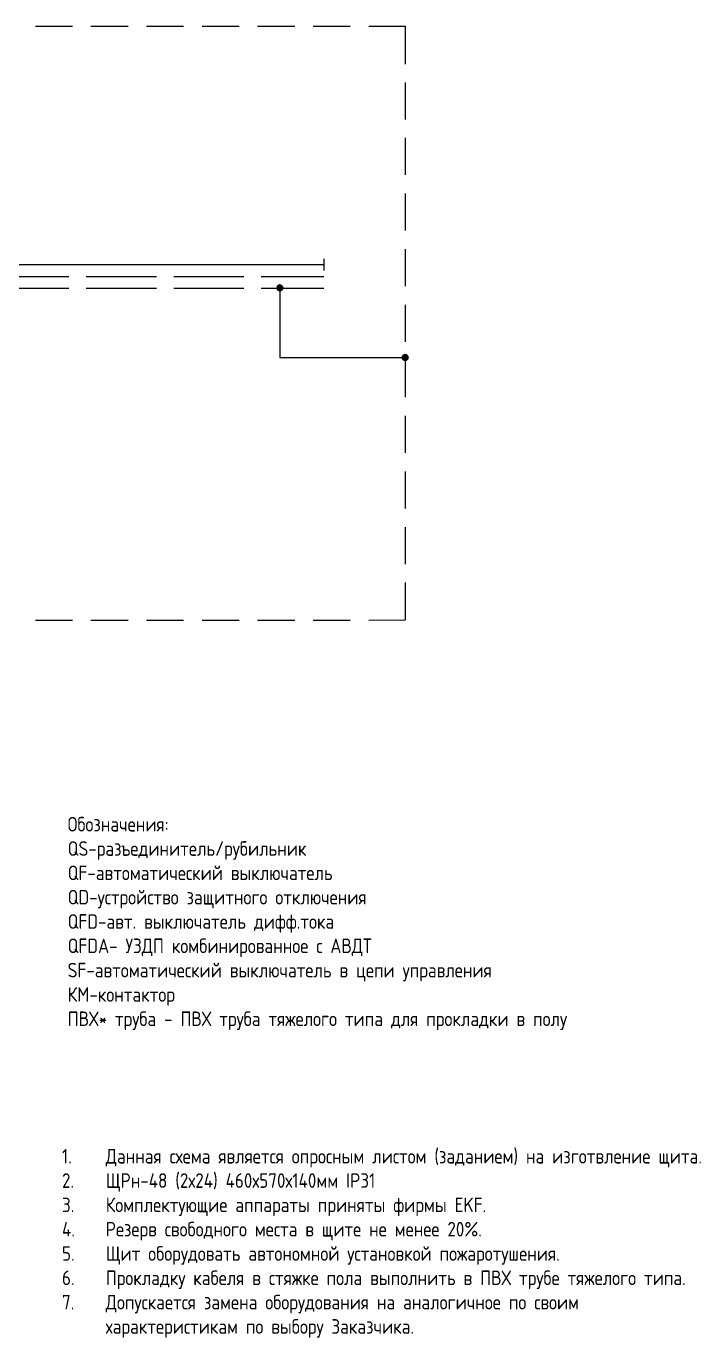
# Model space of a CAD drawing. Header units: millimetres. Extents: x -32 to 417638015, y -35 to 175284279.
# Drawn here: x 623242 to 634810, y 34881 to 57354 of the extents above; entities that cross this region are included whole.
import ezdxf

# ---------------------------------------------------------------- set-up
doc = ezdxf.new("R2010")
doc.units = ezdxf.units.MM
for name, color, linetype in [('PDF _0', 7, 'Continuous'), ('PDF _4_Однолинейная схема', 7, 'Continuous'), ('PDF _A-ANNO-NOTE', 7, 'Continuous')]:
    doc.layers.add(name, color=color, linetype=linetype)
doc.styles.add('ISOCPEUR', font='isocpeur.ttf', dxfattribs={"width": 0.85, "height": 275})

msp = doc.modelspace()

# ---------------------------------------------------------------- linework, layer by layer
at = {"layer": 'PDF _0', "lineweight": 25}
for points in [[(623401, 57354), (624036, 57354)], [(624353, 57354), (624988, 57354)], [(625306, 57354), (625941, 57354)], [(626258, 57354), (626893, 57354)], [(627211, 57354), (627846, 57354)], [(628163, 57354), (628798, 57354)], [(629116, 57354), (629742, 57354), (629742, 56707)], [(629742, 56389), (629742, 55759)], [(629742, 55441), (629742, 54806)], [(629742, 54489), (629742, 53854)], [(629742, 53536), (629742, 52901)], [(627592, 52888), (627592, 51678), (629738, 51678)], [(629742, 52583), (629742, 51949)], [(629742, 51631), (629742, 50996)], [(629742, 50678), (629742, 50043)], [(629742, 49726), (629742, 49091)], [(629738, 48773), (629738, 48138)], [(629738, 47821), (629738, 47178), (629116, 47173)], [(624036, 47173), (623401, 47173)], [(624988, 47173), (624353, 47173)], [(625941, 47173), (625306, 47173)], [(626893, 47173), (626258, 47173)], [(627846, 47173), (627211, 47173)], [(628798, 47173), (628163, 47173)]]:
    msp.add_lwpolyline(points, dxfattribs=at)
for centre in [(627594, 52873), (629740, 51680)]:
    msp.add_circle(centre, 48.7, dxfattribs=at)
at = {"layer": 'PDF _4_Однолинейная схема', "lineweight": 25}
for points in [[(628345, 53265), (586902, 53265)], [(628345, 53367), (628345, 53168)], [(622774, 53066), (623972, 53066)], [(624273, 53066), (625475, 53066)], [(625776, 53066), (626974, 53066)], [(627274, 53066), (628345, 53066)], [(622774, 52867), (623972, 52867)], [(624273, 52867), (625475, 52867)], [(625776, 52867), (626974, 52867)], [(627274, 52867), (628345, 52867)]]:
    msp.add_lwpolyline(points, dxfattribs=at)
at = {"layer": 'PDF _A-ANNO-NOTE', "lineweight": 30}
for centre in [(627594, 52873), (629740, 51680)]:
    msp.add_circle(centre, 48.7, dxfattribs=at)
at = {"layer": 'PDF _A-ANNO-NOTE', "transparency": 33554559}
for points in [[(627549, 52897), (627638, 52893), (627545, 52893)], [(627638, 52893), (627545, 52893), (627643, 52888)], [(627545, 52893), (627643, 52888), (627545, 52888)], [(627643, 52888), (627545, 52888), (627643, 52880)], [(627545, 52888), (627643, 52880), (627545, 52880)], [(627643, 52880), (627545, 52880), (627643, 52876)], [(627545, 52880), (627643, 52876), (627545, 52876)], [(627643, 52876), (627545, 52876), (627643, 52871)], [(627545, 52876), (627643, 52871), (627545, 52871)], [(627643, 52871), (627545, 52871), (627643, 52867)], [(627545, 52871), (627643, 52867), (627545, 52867)], [(627643, 52867), (627545, 52867), (627643, 52863)], [(627545, 52867), (627643, 52863), (627545, 52863)], [(627643, 52863), (627545, 52863), (627643, 52859)], [(627545, 52863), (627643, 52859), (627545, 52859)], [(627643, 52859), (627545, 52859), (627638, 52854)], [(627545, 52859), (627638, 52854), (627545, 52854)], [(627638, 52854), (627545, 52854), (627638, 52850)], [(627545, 52854), (627638, 52850), (627549, 52850)], [(627554, 52905), (627634, 52901), (627549, 52901)], [(627634, 52901), (627549, 52901), (627638, 52897)], [(627549, 52901), (627638, 52897), (627549, 52897)], [(627638, 52897), (627549, 52897), (627638, 52893)], [(627638, 52850), (627549, 52850), (627634, 52846)], [(627549, 52850), (627634, 52846), (627549, 52846)], [(627634, 52846), (627549, 52846), (627634, 52842)], [(627549, 52846), (627634, 52842), (627554, 52842)], [(627558, 52905), (627634, 52905), (627554, 52905)], [(627634, 52905), (627554, 52905), (627634, 52901)], [(627634, 52842), (627554, 52842), (627630, 52837)], [(627554, 52842), (627630, 52837), (627558, 52837)], [(627562, 52909), (627630, 52905), (627558, 52905)], [(627630, 52905), (627558, 52905), (627634, 52905)], [(627630, 52837), (627558, 52837), (627626, 52833)], [(627558, 52837), (627626, 52833), (627562, 52833)], [(627566, 52914), (627626, 52909), (627562, 52909)], [(627626, 52909), (627562, 52909), (627630, 52905)], [(627626, 52833), (627562, 52833), (627621, 52833)], [(627562, 52833), (627621, 52833), (627566, 52833)], [(627575, 52918), (627617, 52914), (627566, 52914)], [(627621, 52914), (627621, 52914), (627566, 52914)], [(627621, 52914), (627566, 52914), (627617, 52914)], [(627621, 52914), (627566, 52914), (627626, 52909)], [(627621, 52833), (627566, 52833), (627617, 52829)], [(627566, 52833), (627617, 52829), (627566, 52829)], [(627617, 52829), (627566, 52829), (627613, 52825)], [(627566, 52829), (627613, 52825), (627575, 52825)], [(627583, 52922), (627609, 52918), (627575, 52918)], [(627613, 52918), (627613, 52918), (627575, 52918)], [(627613, 52918), (627575, 52918), (627609, 52918)], [(627613, 52918), (627575, 52918), (627617, 52914)], [(627609, 52825), (627609, 52825), (627575, 52825)], [(627609, 52825), (627575, 52825), (627613, 52825)], [(627609, 52825), (627575, 52825), (627605, 52825)], [(627575, 52825), (627605, 52825), (627583, 52825)], [(627588, 52922), (627605, 52922), (627583, 52922)], [(627605, 52922), (627583, 52922), (627609, 52918)], [(627583, 52825), (627588, 52825), (627600, 52825)], [(627583, 52825), (627605, 52825), (627600, 52825)], [(627596, 52922), (627600, 52922), (627588, 52922)], [(627600, 52922), (627588, 52922), (627605, 52922)], [(627588, 52825), (627600, 52825), (627596, 52821)], [(629696, 51694), (629789, 51690), (629692, 51690)], [(629789, 51690), (629692, 51690), (629789, 51686)], [(629692, 51690), (629789, 51686), (629692, 51686)], [(629700, 51703), (629785, 51699), (629696, 51699)], [(629785, 51699), (629696, 51699), (629785, 51694)], [(629696, 51699), (629785, 51694), (629696, 51694)], [(629785, 51694), (629696, 51694), (629789, 51690)], [(629704, 51711), (629780, 51707), (629700, 51707)], [(629780, 51707), (629700, 51707), (629780, 51703)], [(629700, 51707), (629780, 51703), (629700, 51703)], [(629780, 51703), (629700, 51703), (629785, 51699)], [(629709, 51716), (629776, 51711), (629704, 51711)], [(629776, 51711), (629704, 51711), (629780, 51707)], [(629713, 51716), (629772, 51716), (629709, 51716)], [(629772, 51716), (629709, 51716), (629776, 51711)], [(629717, 51720), (629768, 51716), (629713, 51716)], [(629768, 51716), (629713, 51716), (629772, 51716)], [(629721, 51720), (629764, 51720), (629717, 51720)], [(629764, 51720), (629717, 51720), (629768, 51716)], [(629725, 51724), (629759, 51720), (629721, 51720)], [(629759, 51720), (629721, 51720), (629764, 51720)], [(629730, 51724), (629755, 51724), (629725, 51724)], [(629755, 51724), (629725, 51724), (629759, 51720)], [(629734, 51724), (629751, 51724), (629730, 51724)], [(629751, 51724), (629730, 51724), (629755, 51724)], [(629742, 51724), (629747, 51724), (629734, 51724)], [(629747, 51724), (629734, 51724), (629751, 51724)], [(629789, 51686), (629692, 51686), (629789, 51682)], [(629692, 51686), (629789, 51682), (629692, 51682)], [(629789, 51682), (629692, 51682), (629789, 51678)], [(629692, 51682), (629789, 51678), (629692, 51678)], [(629789, 51678), (629692, 51678), (629789, 51669)], [(629692, 51678), (629789, 51669), (629692, 51669)], [(629789, 51669), (629692, 51669), (629789, 51665)], [(629692, 51669), (629789, 51665), (629692, 51665)], [(629789, 51665), (629692, 51665), (629789, 51661)], [(629692, 51665), (629789, 51661), (629692, 51661)], [(629789, 51661), (629692, 51661), (629785, 51656)], [(629692, 51661), (629785, 51656), (629696, 51656)], [(629785, 51656), (629696, 51656), (629785, 51652)], [(629696, 51656), (629785, 51652), (629696, 51652)], [(629785, 51652), (629696, 51652), (629780, 51648)], [(629696, 51652), (629780, 51648), (629700, 51648)], [(629780, 51648), (629700, 51648), (629780, 51644)], [(629700, 51648), (629780, 51644), (629700, 51644)], [(629780, 51644), (629700, 51644), (629776, 51639)], [(629700, 51644), (629776, 51639), (629704, 51639)], [(629776, 51639), (629704, 51639), (629772, 51639)], [(629704, 51639), (629772, 51639), (629709, 51639)], [(629772, 51639), (629709, 51639), (629768, 51635)], [(629709, 51639), (629768, 51635), (629713, 51635)], [(629768, 51635), (629713, 51635), (629764, 51631)], [(629713, 51635), (629764, 51631), (629717, 51631)], [(629764, 51631), (629717, 51631), (629759, 51631)], [(629717, 51631), (629759, 51631), (629721, 51631)], [(629759, 51631), (629721, 51631), (629755, 51627)], [(629721, 51631), (629755, 51627), (629725, 51627)], [(629755, 51627), (629725, 51627), (629751, 51627)], [(629725, 51627), (629751, 51627), (629730, 51627)], [(629730, 51627), (629734, 51627), (629747, 51627)], [(629730, 51627), (629751, 51627), (629747, 51627)], [(629734, 51627), (629747, 51627), (629742, 51627)]]:
    msp.add_solid(points, dxfattribs=at)

# ---------------------------------------------------------------- texts
at = {"ltscale": 100, "char_height": 250, "attachment_point": 1, "style": 'ISOCPEUR'}
for s, width, gutter_width, heights, insert in [('Обозначения:\\PQS-разъединитель/рубильник\\PQF-автоматический выключатель\\PQD-устройство защитного отключения\\PQFD-авт. выключатель дифф.тока\\PQFDA- УЗДП комбинированное с АВДТ\\PSF-автоматический выключатель в цепи управления\\PКМ-контактор\\P{\\C0;ПВХ* труба - ПВХ труба тяжелого типа для прокладки в полу}', 9206.65, 1250, [0], (623953, 43806)), ('\\pxi-3,l3,t3;1.^IДанная схема является опросным листом (заданием) на изготвление щита.\\P2.^IЩРн-48 (2х24) 460х570х140мм IP31 \\P3.^IКомплектующие аппараты приняты фирмы EKF.\\P4.^IРезерв свободного места в щите не менее 20%.\\P{\\C0;5.^IЩит оборудовать автономной установкой пожаротушения.\\P6.^IПрокладку кабеля в стяжке пола выполнить в ПВХ трубе тяжелого типа.\\P\\A1;\\C256;7.^IДопускается замена оборудования на аналогичное по своим характеристикам по выбору Заказчика.}', 10643.22, 1, [6611], (623856, 38117))]:
    msp.add_mtext_dynamic_manual_height_columns(s, width=width, gutter_width=gutter_width, heights=heights, dxfattribs=dict(at, insert=insert))

doc.saveas('drawing.dxf')
